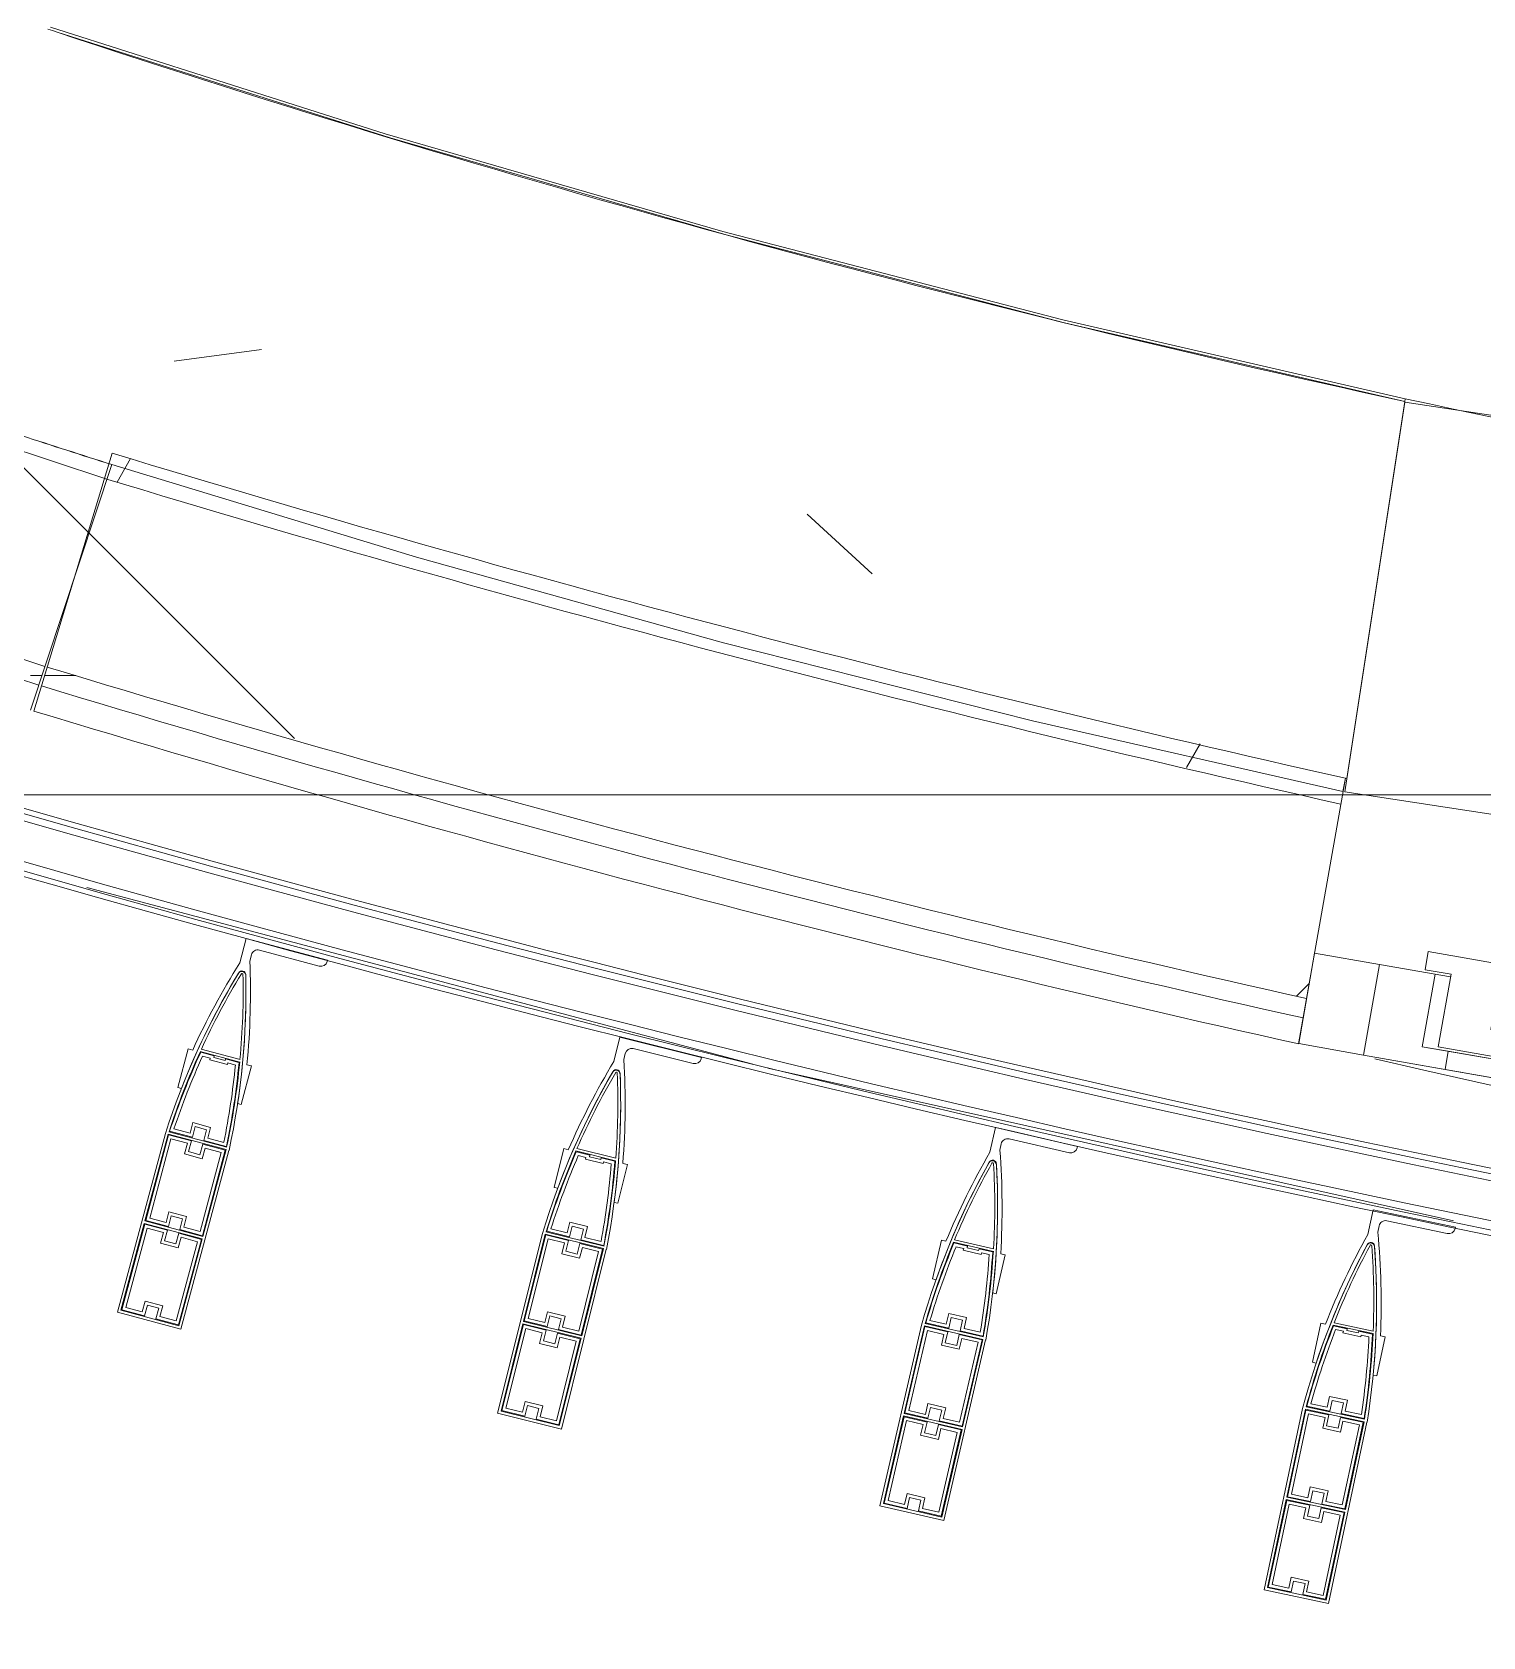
# Model space of a CAD drawing. Header units: millimetres. Extents: x 48966 to 155647, y -43515 to 26217.
# Drawn here: x 74983 to 76086, y -32023 to -30803 of the extents above; entities that cross this region are included whole.
import ezdxf

# ---------------------------------------------------------------- set-up
doc = ezdxf.new("R2010")
doc.units = ezdxf.units.MM
doc.linetypes.add('Осевые', pattern=[6350, 1270, -952.5, 3175, -952.5])
doc.linetypes.add('Сверху', pattern=[793.75, 476.25, -317.5])
for name, color, linetype, lineweight in [('Каркас_Импост', 7, 'Continuous', 9), ('Обобщенные модели', 7, 'Continuous', 9), ('Обобщенные модели-1', 7, 'Continuous', 18), ('Общие ребра', 7, 'Continuous', 9), ('Окна', 7, 'Continuous', 9), ('Окна-2', 7, 'Сверху', 9), ('Оси-2', 7, 'Осевые', 9), ('Остекление', 7, 'Continuous', 9), ('Стены', 7, 'Continuous', 9), ('Стены-1', 7, 'Continuous', 18), ('Штриховка разреза-1', 7, 'Continuous', 9)]:
    doc.layers.add(name, color=color, linetype=linetype, lineweight=lineweight)
doc.layers.add('Окна-1', color=7, linetype='Continuous', lineweight=9, true_color=0x804000)
pattern_1 = [(0, (0, 0), (812.8, 203.2), [67.056, -542.544, 67.056, -542.544, -3251.2]), (0, (0, 0), (812.8, 203.2), [-1219.2, 67.056, -1152.144, 67.056, -542.544, -1422.4]), (0, (0, 0), (812.8, 203.2), [-3048, 67.056, -339.344, 67.056, -948.944]), (120, (304.8, 101.6), (-582.37636, 602.30545), [67.056, -542.544, 67.056, -542.544, -3251.2]), (120, (304.8, 101.6), (-582.37636, 602.30545), [-1219.2, 67.056, -1152.144, 67.056, -542.544, -1422.4]), (120, (304.8, 101.6), (-582.37636, 602.30545), [-3048, 67.056, -339.344, 67.056, -948.944]), (240, (406.4, 508), (-230.42364, -805.50545), [67.056, -542.544, 67.056, -542.544, -3251.2]), (240, (406.4, 508), (-230.42364, -805.50545), [-1219.2, 67.056, -1152.144, 67.056, -542.544, -1422.4]), (240, (406.4, 508), (-230.42364, -805.50545), [-3048, 67.056, -339.344, 67.056, -948.944])]
pattern_2 = [(45, (0, 0), (-707.107, 707.107), []), (135, (0, 0), (-707.107, -707.107), [])]
pattern_3 = [(50, (0, 0), (1457.472, -127.512), [152.4, -1676.4]), (355, (0, 0), (-281.942, 1528.454), [121.92, -1341.12]), (100.451, (121.5, -10.6), (1175.54, 1400.933), [129.52, -1424.72]), (46.184, (0, 406.4), (2168.632, -336.34), [228.6, -2514.6]), (96.636, (180.7, 378.4), (1899.22, 1979.42), [194.28, -2137.08]), (351.184, (0, 406.4), (1899.24, 1979.4), [182.88, -2011.68]), (21, (203.2, 304.8), (1212.915, -818.121), [152.4, -1676.4]), (326, (203.2, 304.8), (494.417, 1473.504), [121.92, -1341.12]), (71.451, (304.3, 236.6), (1707.337, 655.37), [129.52, -1424.72]), (37.5, (0, 0), (24.7094, 676.4402), [67.056, -1257.808, 67.056, -1294.384, -1346.2]), (37.5, (0, 0), (24.7094, 676.4402), [-2686.304, 67.056, -1279.144]), (7.5, (0, 0), (534.558, 801.444), [67.056, -709.168, 67.056, -1227.328, -513.08]), (7.5, (0, 0), (534.558, 801.444), [-2070.608, 67.056, -446.024]), (327.5, (-453.14, 0), (1084.7275, -45.8312), [67.056, -440.944, 67.056, -1517.904, -2103.12]), (327.5, (-453.14, 0), (1084.7275, -45.8312), [-2092.96, 67.056, -2036.064]), (317.5, (-656.3, 0), (1185.035, 203.414), [67.056, -593.344, 67.056, -985.52, -1493.52]), (317.5, (-656.3, 0), (1185.035, 203.414), [-1712.976, 67.056, -1426.464])]

# ---------------------------------------------------------------- blocks, each defined once
blk = doc.blocks.new('Обвязочная балка 1 - Обвязочная балка 1-1451838-План 5-го этажа на отм_ _12_600')
at = {"layer": 'Обобщенные модели'}
for p, q in [((75024.1, -31453.4), (75530.7, -31587.8)), ((75542.1, -31590.8), (76063.5, -31707))]:
    blk.add_line(p, q, dxfattribs=at)
for radius in [15010.6, 15040.5]:
    blk.add_arc((79108.1, -16972), radius, 251.69985, 270.11242, dxfattribs=at)
at = {"layer": 'Обобщенные модели-1'}
for radius in [15005.4, 15001.4, 15047.4, 15051.4]:
    blk.add_arc((79108.1, -16972), radius, 251.69985, 270.11242, dxfattribs=at)
blk = doc.blocks.new('Профиль ламели688 - Профиль ламели-1668428-План 5-го этажа на отм_ _12_600')
at = {"layer": 'Обобщенные модели-1'}
for p, q in [((89806.9, 24507.1), (89806.9, 24366.2)), ((89856.9, 24507.1), (89806.9, 24507.1)), ((89809.1, 24436.5), (89809.1, 24504.9)), ((89809.1, 24504.9), (89854.7, 24504.9)), ((89827.4, 24504.4), (89809.6, 24504.4)), ((89809.6, 24504.4), (89809.6, 24437)), ((89812.1, 24439.5), (89812.1, 24501.9)), ((89812.1, 24501.9), (89824.9, 24501.9)), ((89824.9, 24501.9), (89824.9, 24493.5)), ((89827.4, 24496), (89827.4, 24504.4)), ((89854.2, 24504.4), (89836.3, 24504.4)), ((89836.3, 24504.4), (89836.3, 24496)), ((89838.8, 24493.5), (89838.8, 24501.9)), ((89838.8, 24501.9), (89851.7, 24501.9)), ((89851.7, 24501.9), (89851.7, 24439.5)), ((89854.2, 24437), (89854.2, 24504.4)), ((89854.7, 24504.9), (89854.7, 24436.5)), ((89856.9, 24366.2), (89856.9, 24507.1)), ((89824.9, 24493.5), (89838.8, 24493.5)), ((89836.3, 24496), (89827.4, 24496)), ((89809.6, 24437), (89827.4, 24437)), ((89824.9, 24439.5), (89812.1, 24439.5)), ((89838.8, 24447.9), (89824.9, 24447.9)), ((89824.9, 24447.9), (89824.9, 24439.5)), ((89827.4, 24437), (89827.4, 24445.4)), ((89827.4, 24445.4), (89836.3, 24445.4)), ((89836.3, 24445.4), (89836.3, 24437)), ((89836.3, 24437), (89854.2, 24437)), ((89838.8, 24439.5), (89838.8, 24447.9)), ((89851.7, 24439.5), (89838.8, 24439.5)), ((89854.7, 24436.5), (89809.1, 24436.5)), ((89809.1, 24434.6), (89854.7, 24434.6)), ((89809.1, 24366.2), (89809.1, 24434.6)), ((89827.4, 24434.1), (89809.6, 24434.1)), ((89809.6, 24434.1), (89809.6, 24366.7)), ((89812.1, 24369.2), (89812.1, 24431.6)), ((89812.1, 24431.6), (89824.9, 24431.6)), ((89824.9, 24431.6), (89824.9, 24423.2)), ((89827.4, 24425.7), (89827.4, 24434.1)), ((89836.3, 24425.7), (89827.4, 24425.7)), ((89854.2, 24434.1), (89836.3, 24434.1)), ((89836.3, 24434.1), (89836.3, 24425.7)), ((89838.8, 24423.2), (89838.8, 24431.6)), ((89838.8, 24431.6), (89851.7, 24431.6)), ((89851.7, 24431.6), (89851.7, 24369.2)), ((89854.2, 24366.7), (89854.2, 24434.1)), ((89854.7, 24434.6), (89854.7, 24366.2)), ((89824.9, 24423.2), (89838.8, 24423.2)), ((89838.8, 24377.6), (89824.9, 24377.6)), ((89824.9, 24377.6), (89824.9, 24369.2)), ((89838.8, 24369.2), (89838.8, 24377.6)), ((89854.7, 24366.2), (89809.1, 24366.2)), ((89809.1, 24364.3), (89854.6, 24364.3)), ((89809.6, 24366.7), (89827.4, 24366.7)), ((89827.4, 24363.8), (89809.6, 24363.8)), ((89824.9, 24369.2), (89812.1, 24369.2)), ((89827.4, 24366.7), (89827.4, 24375.1)), ((89827.4, 24375.1), (89836.3, 24375.1)), ((89827.4, 24355.4), (89827.4, 24363.8)), ((89836.3, 24375.1), (89836.3, 24366.7)), ((89836.3, 24366.7), (89854.2, 24366.7)), ((89854.2, 24363.8), (89836.3, 24363.8)), ((89836.3, 24363.8), (89836.3, 24355.4)), ((89851.7, 24369.2), (89838.8, 24369.2)), ((89812.2, 24361.3), (89824.9, 24361.3)), ((89824.9, 24361.3), (89824.9, 24352.9)), ((89824.9, 24352.9), (89838.8, 24352.9)), ((89836.3, 24355.4), (89827.4, 24355.4)), ((89838.8, 24352.9), (89838.8, 24361.3)), ((89838.8, 24361.3), (89851.5, 24361.3)), ((89809.8, 24330.1), (89806.9, 24330.1)), ((89806.9, 24330.1), (89806.9, 24299.7)), ((89856.8, 24330.1), (89853.9, 24330.1)), ((89856.8, 24299.7), (89856.8, 24330.1)), ((89838.8, 24303.5), (89824.9, 24303.5)), ((89824.9, 24303.5), (89824.9, 24302.2)), ((89838.8, 24302.2), (89838.8, 24303.5)), ((89806.9, 24299.7), (89810.5, 24299.7)), ((89847.4, 24299.2), (89816.3, 24299.2)), ((89816.6, 24297.3), (89847.1, 24297.3)), ((89816.8, 24299.7), (89827.4, 24299.7)), ((89824.9, 24302.2), (89818.9, 24302.2)), ((89827.4, 24299.7), (89827.4, 24301)), ((89827.4, 24301), (89836.3, 24301)), ((89836.3, 24301), (89836.3, 24299.7)), ((89836.3, 24299.7), (89846.9, 24299.7)), ((89844.8, 24302.2), (89838.8, 24302.2)), ((89853.2, 24299.7), (89856.8, 24299.7)), ((89828.9, 24223), (89828.9, 24218.1)), ((89835.9, 24207.1), (89835.9, 24226.3)), ((89771.9, 24208.1), (89771.9, 24207.1)), ((89771.9, 24207.1), (89835.9, 24207.1)), ((89823.9, 24213.1), (89776.9, 24213.1))]:
    blk.add_line(p, q, dxfattribs=at)
for centre, radius, start, end in [((90380.6, 24394.6), 574.5, 182.8338, 196.2258), ((90380.7, 24394.3), 572.3, 183.0109, 189.5715), ((90380.4, 24395.9), 571.8, 183.2193, 189.6867), ((89283.1, 24394.6), 574.5, 343.7742, 357.1662), ((89283.3, 24395.9), 571.8, 350.3133, 356.7807), ((89283, 24394.3), 572.3, 350.4285, 356.9891), ((90380.5, 24395.6), 569.3, 183.4571, 189.4457), ((89283.2, 24395.6), 569.3, 350.5543, 356.5429), ((90380.6, 24394.6), 574.5, 186.4465, 196.2576), ((89283.1, 24394.6), 574.5, 343.7424, 353.5535), ((90377.1, 24394.6), 574.5, 189.5084, 197.3712), ((90349, 24386.8), 539.8, 189.5428, 196.4344), ((89314.7, 24386.8), 539.8, 343.5656, 350.4572), ((89286.6, 24394.6), 574.5, 342.9661, 350.4916), ((89831.9, 24235.1), 3, 200, 340), ((89831.9, 24234.5), 2.84, 196.2576, 343.7424), ((89831.9, 24234.2), 0.645, 196.4344, 343.5656), ((89823.9, 24218.1), 5, 270, 0), ((89776.9, 24208.1), 5, 90, 180)]:
    blk.add_arc(centre, radius, start, end, dxfattribs=at)
blk = doc.blocks.new('Профиль ламели689 - Профиль ламели-1668702-План 5-го этажа на отм_ _12_600')
at = {"layer": 'Обобщенные модели-1'}
for p, q in [((89806.9, 24507.1), (89806.9, 24366.2)), ((89856.9, 24507.1), (89806.9, 24507.1)), ((89809.1, 24436.5), (89809.1, 24504.9)), ((89809.1, 24504.9), (89854.7, 24504.9)), ((89827.4, 24504.4), (89809.6, 24504.4)), ((89809.6, 24504.4), (89809.6, 24437)), ((89812.1, 24439.5), (89812.1, 24501.9)), ((89812.1, 24501.9), (89824.9, 24501.9)), ((89824.9, 24501.9), (89824.9, 24493.5)), ((89827.4, 24496), (89827.4, 24504.4)), ((89854.2, 24504.4), (89836.3, 24504.4)), ((89836.3, 24504.4), (89836.3, 24496)), ((89838.8, 24493.5), (89838.8, 24501.9)), ((89838.8, 24501.9), (89851.7, 24501.9)), ((89851.7, 24501.9), (89851.7, 24439.5)), ((89854.2, 24437), (89854.2, 24504.4)), ((89854.7, 24504.9), (89854.7, 24436.5)), ((89856.9, 24366.2), (89856.9, 24507.1)), ((89824.9, 24493.5), (89838.8, 24493.5)), ((89836.3, 24496), (89827.4, 24496)), ((89809.6, 24437), (89827.4, 24437)), ((89824.9, 24439.5), (89812.1, 24439.5)), ((89838.8, 24447.9), (89824.9, 24447.9)), ((89824.9, 24447.9), (89824.9, 24439.5)), ((89827.4, 24437), (89827.4, 24445.4)), ((89827.4, 24445.4), (89836.3, 24445.4)), ((89836.3, 24445.4), (89836.3, 24437)), ((89836.3, 24437), (89854.2, 24437)), ((89838.8, 24439.5), (89838.8, 24447.9)), ((89851.7, 24439.5), (89838.8, 24439.5)), ((89854.7, 24436.5), (89809.1, 24436.5)), ((89809.1, 24434.6), (89854.7, 24434.6)), ((89809.1, 24366.2), (89809.1, 24434.6)), ((89827.4, 24434.1), (89809.6, 24434.1)), ((89809.6, 24434.1), (89809.6, 24366.7)), ((89812.1, 24369.2), (89812.1, 24431.6)), ((89812.1, 24431.6), (89824.9, 24431.6)), ((89824.9, 24431.6), (89824.9, 24423.2)), ((89827.4, 24425.7), (89827.4, 24434.1)), ((89836.3, 24425.7), (89827.4, 24425.7)), ((89854.2, 24434.1), (89836.3, 24434.1)), ((89836.3, 24434.1), (89836.3, 24425.7)), ((89838.8, 24423.2), (89838.8, 24431.6)), ((89838.8, 24431.6), (89851.7, 24431.6)), ((89851.7, 24431.6), (89851.7, 24369.2)), ((89854.2, 24366.7), (89854.2, 24434.1)), ((89854.7, 24434.6), (89854.7, 24366.2)), ((89824.9, 24423.2), (89838.8, 24423.2)), ((89838.8, 24377.6), (89824.9, 24377.6)), ((89824.9, 24377.6), (89824.9, 24369.2)), ((89838.8, 24369.2), (89838.8, 24377.6)), ((89854.7, 24366.2), (89809.1, 24366.2)), ((89809.1, 24364.3), (89854.6, 24364.3)), ((89809.6, 24366.7), (89827.4, 24366.7)), ((89827.4, 24363.8), (89809.6, 24363.8)), ((89824.9, 24369.2), (89812.1, 24369.2)), ((89827.4, 24366.7), (89827.4, 24375.1)), ((89827.4, 24375.1), (89836.3, 24375.1)), ((89827.4, 24355.4), (89827.4, 24363.8)), ((89836.3, 24375.1), (89836.3, 24366.7)), ((89836.3, 24366.7), (89854.2, 24366.7)), ((89854.2, 24363.8), (89836.3, 24363.8)), ((89836.3, 24363.8), (89836.3, 24355.4)), ((89851.7, 24369.2), (89838.8, 24369.2)), ((89812.2, 24361.3), (89824.9, 24361.3)), ((89824.9, 24361.3), (89824.9, 24352.9)), ((89824.9, 24352.9), (89838.8, 24352.9)), ((89836.3, 24355.4), (89827.4, 24355.4)), ((89838.8, 24352.9), (89838.8, 24361.3)), ((89838.8, 24361.3), (89851.5, 24361.3)), ((89809.8, 24330.1), (89806.9, 24330.1)), ((89806.9, 24330.1), (89806.9, 24299.7)), ((89856.8, 24330.1), (89853.9, 24330.1)), ((89856.8, 24299.7), (89856.8, 24330.1)), ((89838.8, 24303.5), (89824.9, 24303.5)), ((89824.9, 24303.5), (89824.9, 24302.2)), ((89838.8, 24302.2), (89838.8, 24303.5)), ((89806.9, 24299.7), (89810.5, 24299.7)), ((89847.4, 24299.2), (89816.3, 24299.2)), ((89816.6, 24297.3), (89847.1, 24297.3)), ((89816.8, 24299.7), (89827.4, 24299.7)), ((89824.9, 24302.2), (89818.9, 24302.2)), ((89827.4, 24299.7), (89827.4, 24301)), ((89827.4, 24301), (89836.3, 24301)), ((89836.3, 24301), (89836.3, 24299.7)), ((89836.3, 24299.7), (89846.9, 24299.7)), ((89844.8, 24302.2), (89838.8, 24302.2)), ((89853.2, 24299.7), (89856.8, 24299.7)), ((89828.9, 24223), (89828.9, 24218.1)), ((89835.9, 24207.1), (89835.9, 24226.3)), ((89771.9, 24208.1), (89771.9, 24207.1)), ((89771.9, 24207.1), (89835.9, 24207.1)), ((89823.9, 24213.1), (89776.9, 24213.1))]:
    blk.add_line(p, q, dxfattribs=at)
for centre, radius, start, end in [((90380.6, 24394.6), 574.5, 182.8338, 196.2258), ((90380.7, 24394.3), 572.3, 183.0109, 189.5715), ((90380.4, 24395.9), 571.8, 183.2193, 189.6867), ((89283.1, 24394.6), 574.5, 343.7742, 357.1662), ((89283.3, 24395.9), 571.8, 350.3133, 356.7807), ((89283, 24394.3), 572.3, 350.4285, 356.9891), ((90380.5, 24395.6), 569.3, 183.4571, 189.4457), ((89283.2, 24395.6), 569.3, 350.5543, 356.5429), ((90380.6, 24394.6), 574.5, 186.4465, 196.2576), ((89283.1, 24394.6), 574.5, 343.7424, 353.5535), ((90377.1, 24394.6), 574.5, 189.5084, 197.3712), ((90349, 24386.8), 539.8, 189.5428, 196.4344), ((89314.7, 24386.8), 539.8, 343.5656, 350.4572), ((89286.6, 24394.6), 574.5, 342.9661, 350.4916), ((89831.9, 24235.1), 3, 200, 340), ((89831.9, 24234.5), 2.84, 196.2576, 343.7424), ((89831.9, 24234.2), 0.645, 196.4344, 343.5656), ((89823.9, 24218.1), 5, 270, 0), ((89776.9, 24208.1), 5, 90, 180)]:
    blk.add_arc(centre, radius, start, end, dxfattribs=at)
blk = doc.blocks.new('Профиль ламели690 - Профиль ламели-1668972-План 5-го этажа на отм_ _12_600')
at = {"layer": 'Обобщенные модели-1'}
for p, q in [((89806.9, 24507.1), (89806.9, 24366.2)), ((89856.9, 24507.1), (89806.9, 24507.1)), ((89809.1, 24436.5), (89809.1, 24504.9)), ((89809.1, 24504.9), (89854.7, 24504.9)), ((89827.4, 24504.4), (89809.6, 24504.4)), ((89809.6, 24504.4), (89809.6, 24437)), ((89812.1, 24439.5), (89812.1, 24501.9)), ((89812.1, 24501.9), (89824.9, 24501.9)), ((89824.9, 24501.9), (89824.9, 24493.5)), ((89827.4, 24496), (89827.4, 24504.4)), ((89854.2, 24504.4), (89836.3, 24504.4)), ((89836.3, 24504.4), (89836.3, 24496)), ((89838.8, 24493.5), (89838.8, 24501.9)), ((89838.8, 24501.9), (89851.7, 24501.9)), ((89851.7, 24501.9), (89851.7, 24439.5)), ((89854.2, 24437), (89854.2, 24504.4)), ((89854.7, 24504.9), (89854.7, 24436.5)), ((89856.9, 24366.2), (89856.9, 24507.1)), ((89824.9, 24493.5), (89838.8, 24493.5)), ((89836.3, 24496), (89827.4, 24496)), ((89809.6, 24437), (89827.4, 24437)), ((89824.9, 24439.5), (89812.1, 24439.5)), ((89838.8, 24447.9), (89824.9, 24447.9)), ((89824.9, 24447.9), (89824.9, 24439.5)), ((89827.4, 24437), (89827.4, 24445.4)), ((89827.4, 24445.4), (89836.3, 24445.4)), ((89836.3, 24445.4), (89836.3, 24437)), ((89836.3, 24437), (89854.2, 24437)), ((89838.8, 24439.5), (89838.8, 24447.9)), ((89851.7, 24439.5), (89838.8, 24439.5)), ((89854.7, 24436.5), (89809.1, 24436.5)), ((89809.1, 24434.6), (89854.7, 24434.6)), ((89809.1, 24366.2), (89809.1, 24434.6)), ((89827.4, 24434.1), (89809.6, 24434.1)), ((89809.6, 24434.1), (89809.6, 24366.7)), ((89812.1, 24369.2), (89812.1, 24431.6)), ((89812.1, 24431.6), (89824.9, 24431.6)), ((89824.9, 24431.6), (89824.9, 24423.2)), ((89827.4, 24425.7), (89827.4, 24434.1)), ((89836.3, 24425.7), (89827.4, 24425.7)), ((89854.2, 24434.1), (89836.3, 24434.1)), ((89836.3, 24434.1), (89836.3, 24425.7)), ((89838.8, 24423.2), (89838.8, 24431.6)), ((89838.8, 24431.6), (89851.7, 24431.6)), ((89851.7, 24431.6), (89851.7, 24369.2)), ((89854.2, 24366.7), (89854.2, 24434.1)), ((89854.7, 24434.6), (89854.7, 24366.2)), ((89824.9, 24423.2), (89838.8, 24423.2)), ((89838.8, 24377.6), (89824.9, 24377.6)), ((89824.9, 24377.6), (89824.9, 24369.2)), ((89838.8, 24369.2), (89838.8, 24377.6)), ((89854.7, 24366.2), (89809.1, 24366.2)), ((89809.1, 24364.3), (89854.6, 24364.3)), ((89809.6, 24366.7), (89827.4, 24366.7)), ((89827.4, 24363.8), (89809.6, 24363.8)), ((89824.9, 24369.2), (89812.1, 24369.2)), ((89827.4, 24366.7), (89827.4, 24375.1)), ((89827.4, 24375.1), (89836.3, 24375.1)), ((89827.4, 24355.4), (89827.4, 24363.8)), ((89836.3, 24375.1), (89836.3, 24366.7)), ((89836.3, 24366.7), (89854.2, 24366.7)), ((89854.2, 24363.8), (89836.3, 24363.8)), ((89836.3, 24363.8), (89836.3, 24355.4)), ((89851.7, 24369.2), (89838.8, 24369.2)), ((89812.2, 24361.3), (89824.9, 24361.3)), ((89824.9, 24361.3), (89824.9, 24352.9)), ((89824.9, 24352.9), (89838.8, 24352.9)), ((89836.3, 24355.4), (89827.4, 24355.4)), ((89838.8, 24352.9), (89838.8, 24361.3)), ((89838.8, 24361.3), (89851.5, 24361.3)), ((89809.8, 24330.1), (89806.9, 24330.1)), ((89806.9, 24330.1), (89806.9, 24299.7)), ((89856.8, 24330.1), (89853.9, 24330.1)), ((89856.8, 24299.7), (89856.8, 24330.1)), ((89838.8, 24303.5), (89824.9, 24303.5)), ((89824.9, 24303.5), (89824.9, 24302.2)), ((89838.8, 24302.2), (89838.8, 24303.5)), ((89806.9, 24299.7), (89810.5, 24299.7)), ((89847.4, 24299.2), (89816.3, 24299.2)), ((89816.6, 24297.3), (89847.1, 24297.3)), ((89816.8, 24299.7), (89827.4, 24299.7)), ((89824.9, 24302.2), (89818.9, 24302.2)), ((89827.4, 24299.7), (89827.4, 24301)), ((89827.4, 24301), (89836.3, 24301)), ((89836.3, 24301), (89836.3, 24299.7)), ((89836.3, 24299.7), (89846.9, 24299.7)), ((89844.8, 24302.2), (89838.8, 24302.2)), ((89853.2, 24299.7), (89856.8, 24299.7)), ((89828.9, 24223), (89828.9, 24218.1)), ((89835.9, 24207.1), (89835.9, 24226.3)), ((89771.9, 24208.1), (89771.9, 24207.1)), ((89771.9, 24207.1), (89835.9, 24207.1)), ((89823.9, 24213.1), (89776.9, 24213.1))]:
    blk.add_line(p, q, dxfattribs=at)
for centre, radius, start, end in [((90380.6, 24394.6), 574.5, 182.8338, 196.2258), ((90380.7, 24394.3), 572.3, 183.0109, 189.5715), ((90380.4, 24395.9), 571.8, 183.2193, 189.6867), ((89283.1, 24394.6), 574.5, 343.7742, 357.1662), ((89283.3, 24395.9), 571.8, 350.3133, 356.7807), ((89283, 24394.3), 572.3, 350.4285, 356.9891), ((90380.5, 24395.6), 569.3, 183.4571, 189.4457), ((89283.2, 24395.6), 569.3, 350.5543, 356.5429), ((90380.6, 24394.6), 574.5, 186.4465, 196.2576), ((89283.1, 24394.6), 574.5, 343.7424, 353.5535), ((90377.1, 24394.6), 574.5, 189.5084, 197.3712), ((90349, 24386.8), 539.8, 189.5428, 196.4344), ((89314.7, 24386.8), 539.8, 343.5656, 350.4572), ((89286.6, 24394.6), 574.5, 342.9661, 350.4916), ((89831.9, 24235.1), 3, 200, 340), ((89831.9, 24234.5), 2.84, 196.2576, 343.7424), ((89831.9, 24234.2), 0.645, 196.4344, 343.5656), ((89823.9, 24218.1), 5, 270, 0), ((89776.9, 24208.1), 5, 90, 180)]:
    blk.add_arc(centre, radius, start, end, dxfattribs=at)
blk = doc.blocks.new('Профиль ламели691 - Профиль ламели-1669242-План 5-го этажа на отм_ _12_600')
at = {"layer": 'Обобщенные модели-1'}
for p, q in [((89806.9, 24507.1), (89806.9, 24366.2)), ((89856.9, 24507.1), (89806.9, 24507.1)), ((89809.1, 24436.5), (89809.1, 24504.9)), ((89809.1, 24504.9), (89854.7, 24504.9)), ((89827.4, 24504.4), (89809.6, 24504.4)), ((89809.6, 24504.4), (89809.6, 24437)), ((89812.1, 24439.5), (89812.1, 24501.9)), ((89812.1, 24501.9), (89824.9, 24501.9)), ((89824.9, 24501.9), (89824.9, 24493.5)), ((89827.4, 24496), (89827.4, 24504.4)), ((89854.2, 24504.4), (89836.3, 24504.4)), ((89836.3, 24504.4), (89836.3, 24496)), ((89838.8, 24493.5), (89838.8, 24501.9)), ((89838.8, 24501.9), (89851.7, 24501.9)), ((89851.7, 24501.9), (89851.7, 24439.5)), ((89854.2, 24437), (89854.2, 24504.4)), ((89854.7, 24504.9), (89854.7, 24436.5)), ((89856.9, 24366.2), (89856.9, 24507.1)), ((89824.9, 24493.5), (89838.8, 24493.5)), ((89836.3, 24496), (89827.4, 24496)), ((89809.6, 24437), (89827.4, 24437)), ((89824.9, 24439.5), (89812.1, 24439.5)), ((89838.8, 24447.9), (89824.9, 24447.9)), ((89824.9, 24447.9), (89824.9, 24439.5)), ((89827.4, 24437), (89827.4, 24445.4)), ((89827.4, 24445.4), (89836.3, 24445.4)), ((89836.3, 24445.4), (89836.3, 24437)), ((89836.3, 24437), (89854.2, 24437)), ((89838.8, 24439.5), (89838.8, 24447.9)), ((89851.7, 24439.5), (89838.8, 24439.5)), ((89854.7, 24436.5), (89809.1, 24436.5)), ((89809.1, 24434.6), (89854.7, 24434.6)), ((89809.1, 24366.2), (89809.1, 24434.6)), ((89827.4, 24434.1), (89809.6, 24434.1)), ((89809.6, 24434.1), (89809.6, 24366.7)), ((89812.1, 24369.2), (89812.1, 24431.6)), ((89812.1, 24431.6), (89824.9, 24431.6)), ((89824.9, 24431.6), (89824.9, 24423.2)), ((89827.4, 24425.7), (89827.4, 24434.1)), ((89836.3, 24425.7), (89827.4, 24425.7)), ((89854.2, 24434.1), (89836.3, 24434.1)), ((89836.3, 24434.1), (89836.3, 24425.7)), ((89838.8, 24423.2), (89838.8, 24431.6)), ((89838.8, 24431.6), (89851.7, 24431.6)), ((89851.7, 24431.6), (89851.7, 24369.2)), ((89854.2, 24366.7), (89854.2, 24434.1)), ((89854.7, 24434.6), (89854.7, 24366.2)), ((89824.9, 24423.2), (89838.8, 24423.2)), ((89838.8, 24377.6), (89824.9, 24377.6)), ((89824.9, 24377.6), (89824.9, 24369.2)), ((89838.8, 24369.2), (89838.8, 24377.6)), ((89854.7, 24366.2), (89809.1, 24366.2)), ((89809.1, 24364.3), (89854.6, 24364.3)), ((89809.6, 24366.7), (89827.4, 24366.7)), ((89827.4, 24363.8), (89809.6, 24363.8)), ((89824.9, 24369.2), (89812.1, 24369.2)), ((89827.4, 24366.7), (89827.4, 24375.1)), ((89827.4, 24375.1), (89836.3, 24375.1)), ((89827.4, 24355.4), (89827.4, 24363.8)), ((89836.3, 24375.1), (89836.3, 24366.7)), ((89836.3, 24366.7), (89854.2, 24366.7)), ((89854.2, 24363.8), (89836.3, 24363.8)), ((89836.3, 24363.8), (89836.3, 24355.4)), ((89851.7, 24369.2), (89838.8, 24369.2)), ((89812.2, 24361.3), (89824.9, 24361.3)), ((89824.9, 24361.3), (89824.9, 24352.9)), ((89824.9, 24352.9), (89838.8, 24352.9)), ((89836.3, 24355.4), (89827.4, 24355.4)), ((89838.8, 24352.9), (89838.8, 24361.3)), ((89838.8, 24361.3), (89851.5, 24361.3)), ((89809.8, 24330.1), (89806.9, 24330.1)), ((89806.9, 24330.1), (89806.9, 24299.7)), ((89856.8, 24330.1), (89853.9, 24330.1)), ((89856.8, 24299.7), (89856.8, 24330.1)), ((89838.8, 24303.5), (89824.9, 24303.5)), ((89824.9, 24303.5), (89824.9, 24302.2)), ((89838.8, 24302.2), (89838.8, 24303.5)), ((89806.9, 24299.7), (89810.5, 24299.7)), ((89847.4, 24299.2), (89816.3, 24299.2)), ((89816.6, 24297.3), (89847.1, 24297.3)), ((89816.8, 24299.7), (89827.4, 24299.7)), ((89824.9, 24302.2), (89818.9, 24302.2)), ((89827.4, 24299.7), (89827.4, 24301)), ((89827.4, 24301), (89836.3, 24301)), ((89836.3, 24301), (89836.3, 24299.7)), ((89836.3, 24299.7), (89846.9, 24299.7)), ((89844.8, 24302.2), (89838.8, 24302.2)), ((89853.2, 24299.7), (89856.8, 24299.7)), ((89828.9, 24223), (89828.9, 24218.1)), ((89835.9, 24207.1), (89835.9, 24226.3)), ((89771.9, 24208.1), (89771.9, 24207.1)), ((89771.9, 24207.1), (89835.9, 24207.1)), ((89823.9, 24213.1), (89776.9, 24213.1))]:
    blk.add_line(p, q, dxfattribs=at)
for centre, radius, start, end in [((90380.6, 24394.6), 574.5, 182.8338, 196.2258), ((90380.7, 24394.3), 572.3, 183.0109, 189.5715), ((90380.4, 24395.9), 571.8, 183.2193, 189.6867), ((89283.1, 24394.6), 574.5, 343.7742, 357.1662), ((89283.3, 24395.9), 571.8, 350.3133, 356.7807), ((89283, 24394.3), 572.3, 350.4285, 356.9891), ((90380.5, 24395.6), 569.3, 183.4571, 189.4457), ((89283.2, 24395.6), 569.3, 350.5543, 356.5429), ((90380.6, 24394.6), 574.5, 186.4465, 196.2576), ((89283.1, 24394.6), 574.5, 343.7424, 353.5535), ((90377.1, 24394.6), 574.5, 189.5084, 197.3712), ((90349, 24386.8), 539.8, 189.5428, 196.4344), ((89314.7, 24386.8), 539.8, 343.5656, 350.4572), ((89286.6, 24394.6), 574.5, 342.9661, 350.4916), ((89831.9, 24235.1), 3, 200, 340), ((89831.9, 24234.5), 2.84, 196.2576, 343.7424), ((89831.9, 24234.2), 0.645, 196.4344, 343.5656), ((89823.9, 24218.1), 5, 270, 0), ((89776.9, 24208.1), 5, 90, 180)]:
    blk.add_arc(centre, radius, start, end, dxfattribs=at)
blk = doc.blocks.new('Окно 2-Распашное - Один переплет с многокамерным стеклопакетом - 30674-99 - ОК-1 1200-1800-V72-План 5-го этажа на отм_ _12_600')
at = {"layer": 'Каркас_Импост'}
for p, q in [((-550, 102.5), (-550, 32.5)), ((-487, 102.5), (-550, 102.5)), ((-487, 88.5), (-487, 102.5)), ((-487, 102.5), (-41, 102.5)), ((-487, 88.5), (-487, 102.5)), ((41, 102.5), (-41, 102.5)), ((-41, 102.5), (-41, 88.5)), ((-41, 88.5), (-41, 102.5)), ((41, 88.5), (41, 102.5)), ((41, 102.5), (487, 102.5)), ((41, 102.5), (41, 88.5)), ((550, 102.5), (487, 102.5)), ((487, 102.5), (487, 88.5)), ((487, 102.5), (487, 88.5)), ((550, 32.5), (550, 102.5)), ((-507, 32.5), (-507, 88.5)), ((-507, 88.5), (-487, 88.5)), ((-21, 88.5), (-507, 88.5)), ((-507, 32.5), (-507, 88.5)), ((-438, 86.5), (-495, 86.5)), ((-495, 86.5), (-495, 30.5)), ((-41, 88.5), (-487, 88.5)), ((-438, 66.5), (-438, 86.5)), ((-90, 86.5), (-438, 86.5)), ((-438, 86.5), (-438, 66.5)), ((-33, 86.5), (-90, 86.5)), ((-90, 86.5), (-90, 66.5)), ((-90, 86.5), (-90, 66.5)), ((-41, 88.5), (-21, 88.5)), ((-33, 30.5), (-33, 86.5)), ((-21, 88.5), (-21, 32.5)), ((-21, 32.5), (-21, 88.5)), ((21, 32.5), (21, 88.5)), ((21, 88.5), (41, 88.5)), ((21, 88.5), (21, 32.5)), ((507, 88.5), (21, 88.5)), ((90, 86.5), (33, 86.5)), ((33, 86.5), (33, 30.5)), ((487, 88.5), (41, 88.5)), ((90, 66.5), (90, 86.5)), ((90, 66.5), (90, 86.5)), ((438, 86.5), (90, 86.5)), ((438, 86.5), (438, 66.5)), ((495, 86.5), (438, 86.5)), ((438, 66.5), (438, 86.5)), ((487, 88.5), (507, 88.5)), ((495, 30.5), (495, 86.5)), ((507, 88.5), (507, 32.5)), ((507, 88.5), (507, 32.5)), ((-458, 34.5), (-458, 66.5)), ((-458, 66.5), (-458, 34.5)), ((-456.2, 66.5), (-438, 66.5)), ((-70, 66.5), (-456.2, 66.5)), ((-438, 66.5), (-90, 66.5)), ((-90, 66.5), (-70, 66.5)), ((-70, 66.5), (-70, 34.5)), ((-70, 66.5), (-70, 34.5)), ((70, 34.5), (70, 66.5)), ((70, 66.5), (90, 66.5)), ((458, 66.5), (70, 66.5)), ((70, 34.5), (70, 66.5)), ((90, 66.5), (438, 66.5)), ((438, 66.5), (458, 66.5)), ((458, 66.5), (458, 35.8)), ((458, 35.8), (458, 66.5)), ((-550, 32.5), (-507, 32.5)), ((-495, 30.5), (-515, 30.5)), ((-515, 30.5), (-515, 16.5)), ((-495, 32.5), (-507, 32.5)), ((-438, 34.5), (-458, 34.5)), ((-458, 34.5), (-70, 34.5)), ((-438, 16.5), (-438, 34.5)), ((-90, 34.5), (-438, 34.5)), ((-438, 34.5), (-438, 16.5)), ((-70, 34.5), (-90, 34.5)), ((-90, 34.5), (-90, 16.5)), ((-90, 34.5), (-90, 16.5)), ((-21, 32.5), (-33, 32.5)), ((-13, 30.5), (-33, 30.5)), ((-21, 32.5), (21, 32.5)), ((-13, 16.5), (-13, 30.5)), ((33, 30.5), (13, 30.5)), ((13, 30.5), (13, 16.5)), ((33, 32.5), (21, 32.5)), ((90, 34.5), (70, 34.5)), ((70, 34.5), (458, 34.5)), ((90, 16.5), (90, 34.5)), ((90, 16.5), (90, 34.5)), ((438, 34.5), (90, 34.5)), ((458, 34.5), (438, 34.5)), ((438, 34.5), (438, 16.5)), ((438, 16.5), (438, 32.3)), ((507, 32.5), (495, 32.5)), ((515, 30.5), (495, 30.5)), ((507, 32.5), (550, 32.5)), ((515, 16.5), (515, 30.5)), ((-515, 16.5), (-438, 16.5)), ((-438, 16.5), (-90, 16.5)), ((-90, 16.5), (-13, 16.5)), ((13, 16.5), (90, 16.5)), ((90, 16.5), (438, 16.5)), ((438, 16.5), (515, 16.5))]:
    blk.add_line(p, q, dxfattribs=at)
at = {"layer": 'Окна'}
for p, q in [((-437.6, 102.5), (-487, 102.5)), ((-487, 102.5), (-474.6, 102.5)), ((-53.3, 102.5), (-41, 102.5)), ((53.3, 102.5), (41, 102.5)), ((438.2, 102.5), (487, 102.5)), ((487, 102.5), (474.8, 102.5)), ((-70, 62.5), (-458, 62.5)), ((-458, 52.5), (-458, 62.5)), ((-85, 62.5), (-443, 62.5)), ((-70, 62.5), (-70, 52.5)), ((70, 52.5), (70, 62.5)), ((458, 62.5), (70, 62.5)), ((443, 62.5), (85, 62.5)), ((458, 62.5), (458, 52.5)), ((-458, 52.5), (-70, 52.5)), ((-443, 52.5), (-85, 52.5)), ((70, 52.5), (458, 52.5)), ((85, 52.5), (443, 52.5)), ((-70, 48.5), (-458, 48.5)), ((-458, 38.5), (-458, 48.5)), ((-458, 38.5), (-70, 38.5)), ((-85, 48.5), (-443, 48.5)), ((-443, 38.5), (-85, 38.5)), ((-70, 48.5), (-70, 38.5)), ((70, 38.5), (70, 48.5)), ((458, 48.5), (70, 48.5)), ((70, 38.5), (458, 38.5)), ((443, 48.5), (85, 48.5)), ((85, 38.5), (443, 38.5)), ((458, 48.5), (458, 38.5))]:
    blk.add_line(p, q, dxfattribs=at)
at = {"layer": 'Окна-1'}
for p, q in [((-600, 102.5), (-600, 32.5)), ((-550, 102.5), (-600, 102.5)), ((-550, 32.5), (-550, 102.5)), ((550, 102.5), (-550, 102.5)), ((-550, 32.5), (-550, 102.5)), ((600, 102.5), (550, 102.5)), ((550, 102.5), (550, 32.5)), ((550, 32.5), (550, 102.5)), ((600, 32.5), (600, 102.5)), ((-600, 32.5), (-550, 32.5)), ((-550, 32.5), (-495, 32.5)), ((-33, 32.5), (33, 32.5)), ((495, 32.5), (550, 32.5)), ((550, 32.5), (600, 32.5))]:
    blk.add_line(p, q, dxfattribs=at)
at = {"layer": 'Остекление'}
for p, q in [((-70, 66.5), (-458, 66.5)), ((-458, 66.5), (-458, 62.5)), ((-458, 62.5), (-70, 62.5)), ((-70, 62.5), (-70, 66.5)), ((70, 66.5), (70, 62.5)), ((458, 66.5), (70, 66.5)), ((70, 62.5), (458, 62.5)), ((458, 62.5), (458, 66.5)), ((-70, 52.5), (-458, 52.5)), ((-458, 52.5), (-458, 48.5)), ((-70, 48.5), (-70, 52.5)), ((70, 52.5), (70, 48.5)), ((458, 52.5), (70, 52.5)), ((458, 48.5), (458, 52.5)), ((-458, 48.5), (-70, 48.5)), ((-70, 38.5), (-458, 38.5)), ((-458, 38.5), (-458, 34.5)), ((-70, 34.5), (-70, 38.5)), ((70, 48.5), (458, 48.5)), ((70, 38.5), (70, 34.5)), ((458, 38.5), (70, 38.5)), ((458, 34.5), (458, 38.5)), ((-458, 34.5), (-70, 34.5)), ((70, 34.5), (458, 34.5))]:
    blk.add_line(p, q, dxfattribs=at)
blk = doc.blocks.new('M_Окно-Квадратный проем - 1200 x 1800 mm-1791807-План 5-го этажа на отм_ _12_600')
at = {"layer": 'Окна'}
for p, q in [((-608.2, -150), (-608.2, 150)), ((591.8, 150), (591.8, -150))]:
    blk.add_line(p, q, dxfattribs=at)
at = {"layer": 'Окна-2'}
for p, q in [((-608.2, 150), (591.8, 150)), ((591.8, -150), (-608.2, -150))]:
    blk.add_line(p, q, dxfattribs=at)

msp = doc.modelspace()

# ---------------------------------------------------------------- hatches: boundary and pattern name
at = {"layer": 'Штриховка разреза-1'}
h = msp.add_hatch(dxfattribs=at)
h.set_pattern_fill('FP_8', color=256, style=0, pattern_type=2)
h.set_pattern_definition(pattern_1)
h.paths.add_polyline_path([(75039.5, -31142.9), (75043.2, -31131.8), (74906.9, -31087.5), (74909.7, -31078.9), (73934.4, -30756.4), (73928.1, -30775.4), (74909.9, -31100.1)], flags=0)
h.paths.add_polyline_path([(72788.8, -30398.6), (72795.1, -30379.6), (70972.7, -29776.9), (70966.5, -29795.9), (72411.1, -30273.7)], flags=0)
h.paths.add_polyline_path([(69827.2, -29419.1), (69833.4, -29400.1), (67459.9, -28615.1), (67453.6, -28634.1), (69598.7, -29343.5)], flags=0)
h.paths.add_polyline_path([(65174.9, -27880.5), (65181.1, -27861.5), (63061.9, -27160.6), (63055.7, -27179.6), (64914.8, -27794.5)], flags=0)
h = msp.add_hatch(dxfattribs=at)
h.set_pattern_fill('FP_9', color=256, style=0, pattern_type=2)
h.set_pattern_definition(pattern_2)
h.paths.add_polyline_path([(74992.4, -31285.3), (75039.5, -31142.9), (73928.1, -30775.4), (73881, -30917.8), (74909.9, -31258.1)], flags=0)
h.paths.add_polyline_path([(72741.7, -30541), (72788.8, -30398.6), (70966.5, -29795.9), (70919.4, -29938.3), (72730.7, -30537.4)], flags=0)
h.paths.add_polyline_path([(69780.1, -29561.5), (69827.2, -29419.1), (67453.6, -28634.1), (67406.5, -28776.5), (69769.1, -29557.9)], flags=0)
h.paths.add_polyline_path([(65127.8, -28022.9), (65174.9, -27880.5), (63055.7, -27179.6), (63009.1, -27322.2), (65116.8, -28019.3)], flags=0)
h = msp.add_hatch(dxfattribs=at)
h.set_pattern_fill('FP_8', color=256, style=0, pattern_type=2)
h.set_pattern_definition(pattern_1)
h.paths.add_polyline_path([(74987.7, -31299.6), (74992.4, -31285.3), (73881, -30917.8), (73876.3, -30932), (74909.9, -31273.9)], flags=0)
h.paths.add_polyline_path([(72737, -30555.2), (72741.7, -30541), (70919.4, -29938.3), (70914.7, -29952.5), (72730.7, -30553.2)], flags=0)
h.paths.add_polyline_path([(69775.3, -29575.7), (69780.1, -29561.5), (67406.5, -28776.5), (67401.8, -28790.8), (69769.1, -29573.7)], flags=0)
h.paths.add_polyline_path([(65123.1, -28037.1), (65127.8, -28022.9), (63009.1, -27322.2), (63004.4, -27336.5), (65116.8, -28035.1)], flags=0)
h = msp.add_hatch(dxfattribs=at)
h.set_pattern_fill('FP_7', color=256, style=0, pattern_type=2)
h.set_pattern_definition(pattern_3)
h.paths.add_polyline_path([(74906.9, -31087.5), (75001.7, -30802.9), (74025.5, -30477.8), (73930.7, -30762.4), (74596.9, -30984.3)], flags=0)
h.paths.add_polyline_path([(72792.2, -30383.2), (72887, -30098.6), (72410.2, -29939.8), (72315.4, -30224.4), (72411.1, -30256.3)], flags=0)
h = msp.add_hatch(dxfattribs=at)
h.set_pattern_fill('FP_7', color=256, style=0, pattern_type=2)
h.set_pattern_definition(pattern_3)
h.paths.add_polyline_path([(77433.7, -31584.2), (77453.7, -31284.9), (77212.7, -31265.8), (77167.1, -31562.9), (77408.7, -31582.4)], flags=0)
h.paths.add_polyline_path([(75979.5, -31380.4), (75999.9, -31257.7), (76026.6, -31083.7), (75742.9, -31017.5), (75510.3, -30957.1), (75255, -30883.4), (75001.7, -30802.9), (74906.9, -31087.5), (75043.2, -31131.8), (75326.4, -31216.7), (75508.4, -31267.3), (75743.3, -31326.7)], flags=0)
h = msp.add_hatch(dxfattribs=at)
h.set_pattern_fill('FP_8', color=256, style=0, pattern_type=2)
h.set_pattern_definition(pattern_1)
h.paths.add_polyline_path([(78431.6, -31697.6), (78431.6, -31682.6), (78658.1, -31681.7), (78241.6, -31669.8), (77928.5, -31653.1), (77545.3, -31621.2), (77163.2, -31578), (77159.7, -31597.7), (77476.7, -31634.4), (77825.2, -31665.3), (78112.8, -31684.4), (78241.6, -31689.7)], flags=0)
h.paths.add_polyline_path([(75977.8, -31390.1), (75981.3, -31370.4), (75666.6, -31295.8), (75326.4, -31205.4), (75043.4, -31123.2), (75037.6, -31142.3), (75348.9, -31232.7), (75742.9, -31334.4)], flags=0)
h = msp.add_hatch(dxfattribs=at)
h.set_pattern_fill('FP_9', color=256, style=0, pattern_type=2)
h.set_pattern_definition(pattern_2)
h.paths.add_polyline_path([(78431.6, -31847.7), (78431.6, -31697.6), (78112.8, -31684.4), (77794.4, -31663.3), (77408.7, -31626.5), (77159.7, -31597.7), (77133.7, -31745.6), (77457.2, -31783.2), (77825.2, -31815.6), (78106.3, -31834.2), (78241.6, -31839.8)], flags=0)
h.paths.add_polyline_path([(75951.8, -31538), (75977.8, -31390.1), (75662.4, -31315.3), (75326.4, -31226.2), (75037.6, -31142.3), (74994, -31285.8), (75326.4, -31381.9), (75630.5, -31462), (75951.1, -31537.8)], flags=0)
h = msp.add_hatch(dxfattribs=at)
h.set_pattern_fill('FP_8', color=256, style=0, pattern_type=2)
h.set_pattern_definition(pattern_1)
h.paths.add_polyline_path([(78431.6, -31862.7), (78431.6, -31847.7), (78033.4, -31829.4), (77692.2, -31804.6), (77408.7, -31777.6), (77133.7, -31745.6), (77131.1, -31760.4), (77527, -31804.6), (77825.2, -31830.7), (78105.6, -31849.2), (78241.6, -31854.8)], flags=0)
h.paths.add_polyline_path([(75949.2, -31552.8), (75951.1, -31537.8), (75630.5, -31462), (75311.1, -31377.9), (74994, -31285.8), (74989.6, -31300.2), (75326.4, -31397.4), (75627.3, -31476.6), (75945.8, -31552)], flags=0)

# ---------------------------------------------------------------- linework, layer by layer
at = {"layer": 'Общие ребра'}
for p, q in [((73928.1, -30775.4), (75039.5, -31142.9)), ((73881, -30917.8), (74992.4, -31285.3)), ((73876.3, -30932), (74987.7, -31299.6))]:
    msp.add_line(p, q, dxfattribs=at)
at = {"layer": 'Общие ребра', "flags": 128}
msp.add_lwpolyline([(75001.7, -30802.9), (75255, -30883.4), (75510.3, -30957.1), (75767.6, -31023.9), (76026.6, -31083.7)], dxfattribs=at)
at = {"layer": 'Общие ребра'}
for centre, radius, start, end in [((78109.6, -21470.7), 9836.1, 251.58032, 257.77356), ((78109.6, -21470.7), 10136.1, 251.58032, 252.39045), ((78108.8, -21473.1), 10133.5, 251.58027, 252.39068), ((78810.2, -18734.1), 12969, 253.08872, 257.38528), ((78810.2, -18734.1), 13119, 253.08872, 257.41562), ((78810.2, -18734.1), 13134, 253.08872, 257.41862)]:
    msp.add_arc(centre, radius, start, end, dxfattribs=at)
at = {"layer": 'Оси-2'}
msp.add_line((150171.6, -31382.9), (50565.6, -31382.9), dxfattribs=at)
at = {"layer": 'Стены'}
for p, q in [((76026.6, -31083.7), (75982.5, -31370.6)), ((75979.5, -31380.4), (75981.3, -31370.4))]:
    msp.add_line(p, q, dxfattribs=at)
for centre, radius, start, end in [((78109.6, -21470.7), 9834.1, 257.77285, 264.76866), ((78673.1, -20051), 11837.7, 256.96736, 268.831)]:
    msp.add_arc(centre, radius, start, end, dxfattribs=at)
at = {"layer": 'Стены-1'}
for p, q in [((75982.5, -31370.6), (76026.6, -31083.7)), ((76026.6, -31083.7), (76026.9, -31081.7)), ((75043.4, -31123.2), (74983.8, -31319.3)), ((74981.4, -31318.6), (75043.2, -31131.8)), ((75945.8, -31572.5), (75981.3, -31370.4)), ((75979.5, -31380.4), (75981.3, -31370.4)), ((75981.3, -31370.4), (75982.5, -31370.6))]:
    msp.add_line(p, q, dxfattribs=at)
at = {"layer": 'Стены-1', "flags": 128}
for points in [[(74994.6, -30800.5), (74998.1, -30801.7), (75001.7, -30802.9)], [(76026.9, -31081.7), (75766.5, -31021.6), (75507.9, -30954.4), (75251.2, -30880.2), (74996.6, -30799.1)], [(75043.2, -31131.8), (75275, -31202.3), (75508.4, -31267.3), (75743.3, -31326.7), (75979.5, -31380.4)]]:
    msp.add_lwpolyline(points, dxfattribs=at)
at = {"layer": 'Стены-1'}
for radius, end in [(12949, 257.38118), (13154, 257.4226)]:
    msp.add_arc((78810.2, -18734.1), radius, 253.08872, end, dxfattribs=at)

# ---------------------------------------------------------------- block references
at = {"layer": 'Обобщенные модели'}
msp.add_blockref('Обвязочная балка 1 - Обвязочная балка 1-1451838-План 5-го этажа на отм_ _12_600', (0, 0), dxfattribs=at)
for name, p, rotation in [('Профиль ламели691 - Профиль ламели-1669242-План 5-го этажа на отм_ _12_600', (168185.5, -31361.2), 165.0000000000497), ('Профиль ламели690 - Профиль ламели-1668972-План 5-го этажа на отм_ _12_600', (168453.2, -29812.5), 166.0000000000566), ('Профиль ламели689 - Профиль ламели-1668702-План 5-го этажа на отм_ _12_600', (168694.1, -28258.1), 167.0000000000344), ('Профиль ламели688 - Профиль ламели-1668428-План 5-го этажа на отм_ _12_600', (168908.1, -26698.4), 168.0000000000337)]:
    msp.add_blockref(name, p, dxfattribs=dict(at, rotation=rotation))
at = {"layer": 'Окна'}
for name, p, rotation in [('M_Окно-Квадратный проем - 1200 x 1800 mm-1791807-План 5-го этажа на отм_ _12_600', (76588.7, -31322.3), 171.2707568571467), ('Окно 2-Распашное - Один переплет с многокамерным стеклопакетом - 30674-99 - ОК-1 1200-1800-V72-План 5-го этажа на отм_ _12_600', (76554.5, -31575.1), 170.0369605436117)]:
    msp.add_blockref(name, p, dxfattribs=dict(at, rotation=rotation))

doc.saveas('drawing.dxf')
